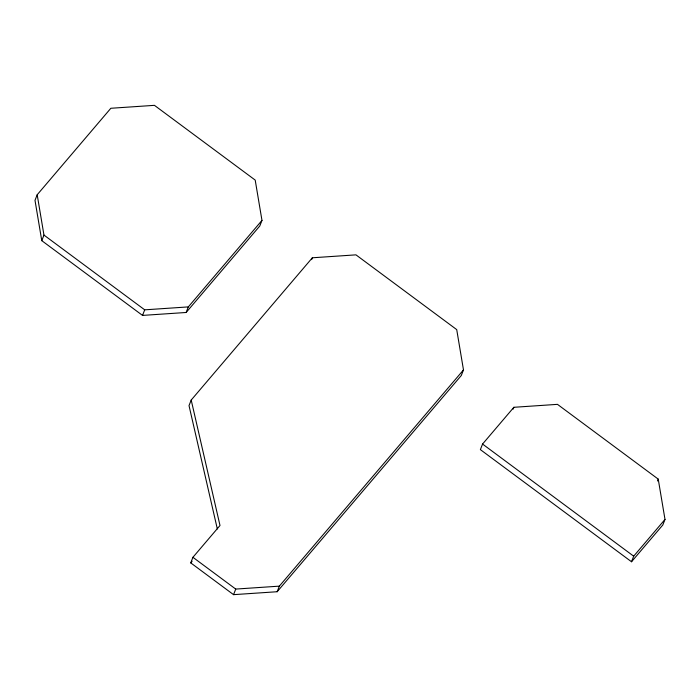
<?xml version="1.0" encoding="UTF-8"?>
<svg xmlns="http://www.w3.org/2000/svg" width="700" height="700" viewBox="0 0 700 700"><rect width="100%" height="100%" fill="white"/><g stroke="black" fill="none" stroke-linecap="round" stroke-linejoin="round"><path stroke-width="1.05" d="M37.188 194.766L35 200.349L41.773 240.66L142.529 315.411L186.13 312.48L259.787 225.986L261.975 220.404L255.203 180.093L154.446 105.341L110.845 108.272L37.188 194.766L43.96 235.078L41.773 240.66M142.529 315.411L144.716 309.838L188.317 306.898L261.975 220.404M186.13 312.48L188.317 306.898M191.205 400.05L220.001 525.508L192.92 557.305L190.732 562.887L233.555 594.659L277.165 591.727L461.3 375.498L463.488 369.915L456.715 329.604L355.959 254.852L312.358 257.784L191.205 400.05L189.018 405.624L217.332 528.964M311.623 259.648L312.358 257.784M233.555 594.659L235.743 589.076L279.344 586.145L463.488 369.915M277.165 591.727L279.344 586.145M482.562 444.054L480.375 449.627L631.514 561.759L662.812 525L665 519.426L658.227 479.115L557.471 404.355L513.87 407.295L482.562 444.054L633.692 556.185L631.514 561.759M513.135 409.15L513.87 407.295M657.492 480.97L658.227 479.115M190.732 562.887L192.124 561.26M633.692 556.185L665 519.426M43.96 235.078L144.716 309.838M192.92 557.305L235.743 589.076"/></g></svg>
